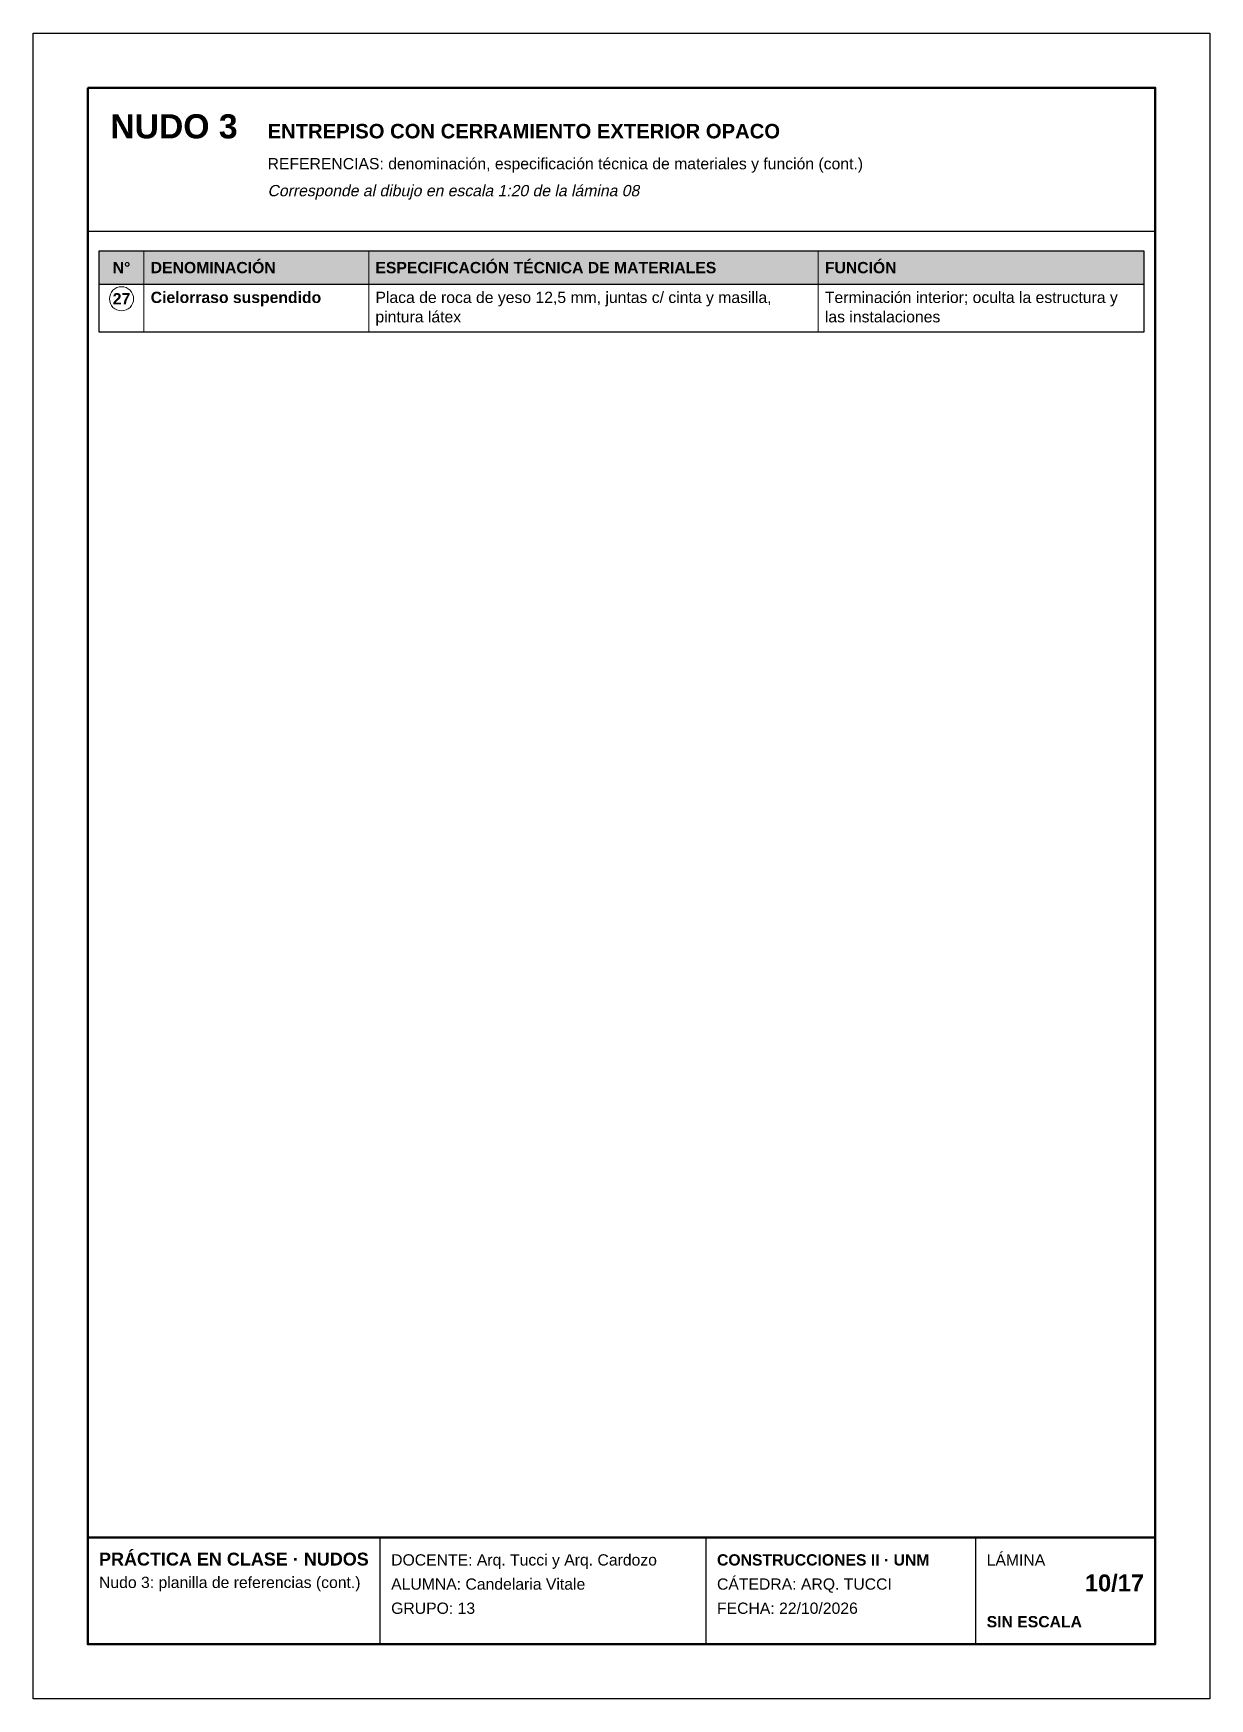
# Model space of a CAD drawing. Header units: millimetres. Extents: x 6 to 4194, y 6 to 5934.
import ezdxf
from ezdxf.enums import TextEntityAlignment as Align

# ---------------------------------------------------------------- set-up
doc = ezdxf.new("R2010")
doc.units = ezdxf.units.MM
doc.header["$LTSCALE"] = 20
for name, color, linetype in [('X-MARCO', 7, 'Continuous'), ('X-ROTULO', 7, 'Continuous'), ('X-TABLA', 7, 'Continuous'), ('X-TEXTOS', 7, 'Continuous')]:
    doc.layers.add(name, color=color, linetype=linetype)
doc.styles.add('ARIAL', font='arial.ttf')
doc.styles.add('ARIAL-B', font='arialbd.ttf')

msp = doc.modelspace()

# ---------------------------------------------------------------- hatches: boundary and pattern name
at = {"layer": 'X-TABLA', "true_color": 0xd9d9d9}
h = msp.add_hatch(color=254, dxfattribs=at)
h.dxf.hatch_style = 1
h.paths.add_polyline_path([(240, 5160), (3960, 5160), (3960, 5040), (240, 5040)])

# ---------------------------------------------------------------- linework, layer by layer
at = {"layer": 'X-MARCO', "lineweight": 30}
msp.add_lwpolyline([(6, 5934), (4194, 5934), (4194, 6), (6, 6)], close=True, dxfattribs=at)
at = {"layer": 'X-MARCO', "lineweight": 50}
msp.add_lwpolyline([(200, 5740), (4000, 5740), (4000, 200), (200, 200)], close=True, dxfattribs=at)
at = {"layer": 'X-ROTULO', "lineweight": 50}
msp.add_lwpolyline([(200, 580), (4000, 580), (4000, 200), (200, 200)], close=True, dxfattribs=at)
at = {"layer": 'X-ROTULO', "lineweight": 25}
for points in [[(1240, 580), (1240, 200)], [(2400, 580), (2400, 200)], [(3360, 580), (3360, 200)]]:
    msp.add_lwpolyline(points, dxfattribs=at)
at = {"layer": 'X-TABLA', "lineweight": 25}
msp.add_lwpolyline([(240, 5160), (3960, 5160), (3960, 5040), (240, 5040)], close=True, dxfattribs=at)
at = {"layer": 'X-TABLA', "lineweight": 30}
msp.add_lwpolyline([(240, 5160), (3960, 5160), (3960, 4870), (240, 4870)], close=True, dxfattribs=at)
at = {"layer": 'X-TABLA', "lineweight": 13}
for points in [[(400, 5160), (400, 4870)], [(1200, 5160), (1200, 4870)], [(2800, 5160), (2800, 4870)], [(240, 4870), (3960, 4870)]]:
    msp.add_lwpolyline(points, dxfattribs=at)
at = {"layer": 'X-TABLA', "lineweight": 18}
msp.add_circle((320, 4989), 43, dxfattribs=at)
at = {"layer": 'X-TEXTOS', "lineweight": 25}
msp.add_lwpolyline([(200, 5230), (4000, 5230)], dxfattribs=at)

# ---------------------------------------------------------------- texts
at = {"layer": 'X-ROTULO'}
for s, height, style, p in [('PRÁCTICA EN CLASE · NUDOS', 45.824, 'ARIAL-B', (240, 480)), ('DOCENTE: Arq. Tucci y Arq. Cardozo', 40.096, 'ARIAL', (1280, 480)), ('CONSTRUCCIONES II · UNM', 40.096, 'ARIAL-B', (2440, 480)), ('LÁMINA', 40.1, 'ARIAL', (3400, 480)), ('Nudo 3: planilla de referencias (cont.)', 40.096, 'ARIAL', (240, 400)), ('ALUMNA: Candelaria Vitale', 40.096, 'ARIAL', (1280, 394)), ('CÁTEDRA: ARQ. TUCCI', 40.096, 'ARIAL', (2440, 394)), ('GRUPO: 13', 40.1, 'ARIAL', (1280, 308)), ('FECHA: 22/10/2026', 40.096, 'ARIAL', (2440, 308)), ('SIN ESCALA', 40.1, 'ARIAL-B', (3400, 260))]:
    msp.add_text(s, height=height, dxfattribs=dict(at, style=style)).set_placement(p)
at = {"layer": 'X-ROTULO', "style": 'ARIAL-B'}
msp.add_text('10/17', height=60.14, dxfattribs=at).set_placement((3960, 388), align=Align.RIGHT)
at = {"layer": 'X-TABLA', "style": 'ARIAL-B'}
for s, p in [('N°', (320, 5080)), ('27', (320, 4969))]:
    msp.add_text(s, height=40.1, dxfattribs=at).set_placement(p, align=Align.CENTER)
at = {"layer": 'X-TABLA'}
for s, height, style, p in [('DENOMINACIÓN', 40.096, 'ARIAL-B', (424, 5080)), ('ESPECIFICACIÓN TÉCNICA DE MATERIALES', 40.096, 'ARIAL-B', (1224, 5080)), ('FUNCIÓN', 40.1, 'ARIAL-B', (2824, 5080)), ('Cielorraso suspendido', 40.096, 'ARIAL-B', (424, 4974)), ('Placa de roca de yeso 12,5 mm, juntas c/ cinta y masilla,', 40.096, 'ARIAL', (1224, 4974)), ('Terminación interior; oculta la estructura y', 40.096, 'ARIAL', (2824, 4974)), ('pintura látex', 40.096, 'ARIAL', (1224, 4905)), ('las instalaciones', 40.096, 'ARIAL', (2824, 4905))]:
    msp.add_text(s, height=height, dxfattribs=dict(at, style=style)).set_placement(p)
at = {"layer": 'X-TEXTOS'}
for s, height, style, p in [('NUDO 3', 85.92, 'ARIAL-B', (280, 5560)), ('ENTREPISO CON CERRAMIENTO EXTERIOR OPACO', 51.552, 'ARIAL-B', (840, 5560)), ('REFERENCIAS: denominación, especificación técnica de materiales y función (cont.)', 40.096, 'ARIAL', (840, 5450))]:
    msp.add_text(s, height=height, dxfattribs=dict(at, style=style)).set_placement(p)
at = {"layer": 'X-TEXTOS', "style": 'ARIAL', "oblique": 12}
msp.add_text('Corresponde al dibujo en escala 1:20 de la lámina 08', height=40.096, dxfattribs=at).set_placement((840, 5354))

doc.saveas('drawing.dxf')
